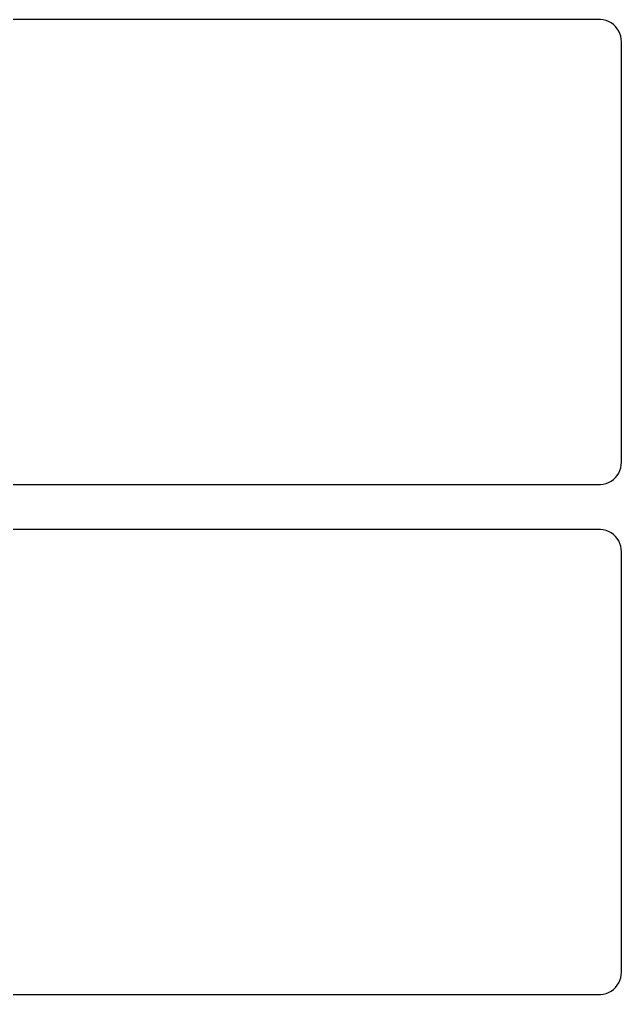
# Model space of a CAD drawing. Header units: metres. Extents: x -134 to 134, y 290 to 736.
# Drawn here: x 0 to 134.5, y 290 to 508 of the extents above; entities that cross this region are included whole.
import ezdxf

# ---------------------------------------------------------------- set-up
doc = ezdxf.new("R2010")
doc.units = ezdxf.units.M

msp = doc.modelspace()

# ---------------------------------------------------------------- linework, layer by layer
for p, q in [((129.814, 507.99), (-129.814, 507.99)), ((130.437, 507.911), (129.814, 507.99)), ((131.045, 507.755), (130.437, 507.911)), ((131.629, 507.524), (131.045, 507.755)), ((132.179, 507.222), (131.629, 507.524)), ((132.687, 506.853), (132.179, 507.222)), ((133.145, 506.423), (132.687, 506.853)), ((133.545, 505.939), (133.145, 506.423)), ((133.882, 505.409), (133.545, 505.939)), ((134.149, 504.841), (133.882, 505.409)), ((134.343, 504.243), (134.149, 504.841)), ((134.461, 503.627), (134.343, 504.243)), ((134.5, 503), (134.461, 503.627)), ((134.5, 409), (134.5, 503)), ((134.149, 407.159), (134.343, 407.757)), ((134.343, 407.757), (134.461, 408.373)), ((134.461, 408.373), (134.5, 409)), ((132.687, 405.147), (133.145, 405.577)), ((133.145, 405.577), (133.545, 406.061)), ((133.545, 406.061), (133.882, 406.591)), ((133.882, 406.591), (134.149, 407.159)), ((-129.814, 404.01), (129.814, 404.01)), ((129.814, 404.01), (130.437, 404.089)), ((130.437, 404.089), (131.045, 404.245)), ((131.045, 404.245), (131.629, 404.476)), ((131.629, 404.476), (132.179, 404.778)), ((132.179, 404.778), (132.687, 405.147)), ((129.814, 393.99), (-129.814, 393.99)), ((130.437, 393.911), (129.814, 393.99)), ((131.045, 393.755), (130.437, 393.911)), ((131.629, 393.524), (131.045, 393.755)), ((132.179, 393.222), (131.629, 393.524)), ((132.687, 392.853), (132.179, 393.222)), ((133.145, 392.423), (132.687, 392.853)), ((133.545, 391.939), (133.145, 392.423)), ((133.882, 391.409), (133.545, 391.939)), ((134.149, 390.841), (133.882, 391.409)), ((134.343, 390.243), (134.149, 390.841)), ((134.461, 389.627), (134.343, 390.243)), ((134.5, 389), (134.461, 389.627)), ((134.5, 295), (134.5, 389)), ((134.343, 293.757), (134.461, 294.373)), ((134.461, 294.373), (134.5, 295)), ((133.545, 292.061), (133.882, 292.591)), ((133.882, 292.591), (134.149, 293.159)), ((134.149, 293.159), (134.343, 293.757)), ((-129.814, 290.01), (129.814, 290.01)), ((129.814, 290.01), (130.437, 290.089)), ((130.437, 290.089), (131.045, 290.245)), ((131.045, 290.245), (131.629, 290.476)), ((131.629, 290.476), (132.179, 290.778)), ((132.179, 290.778), (132.687, 291.147)), ((132.687, 291.147), (133.145, 291.577)), ((133.145, 291.577), (133.545, 292.061))]:
    msp.add_line(p, q)

doc.saveas('drawing.dxf')
